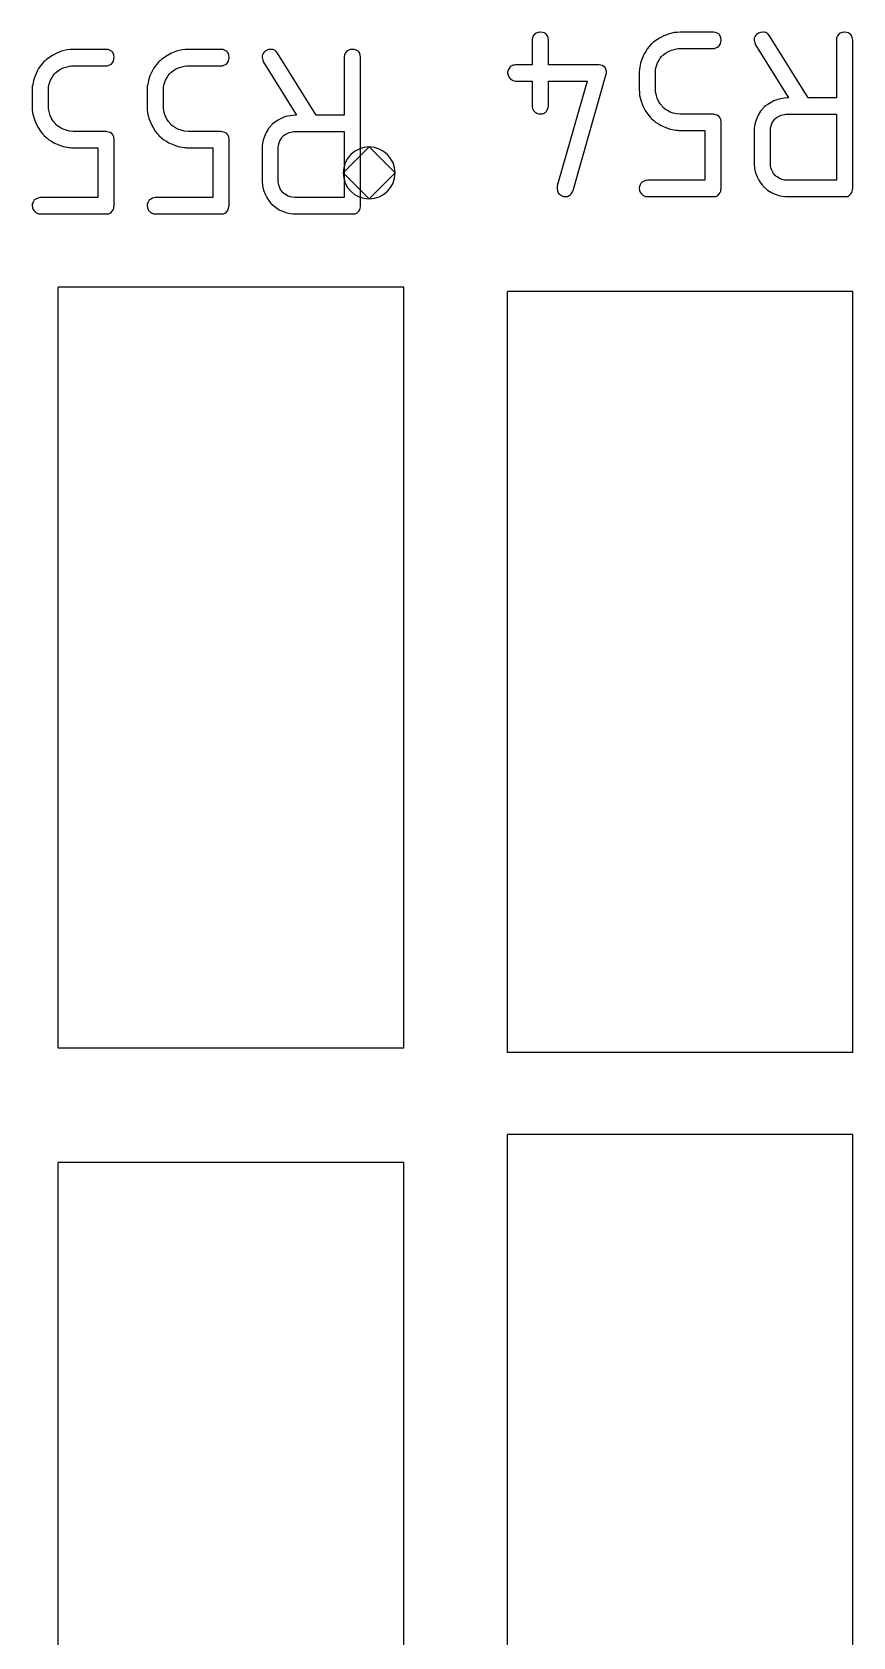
# Model space of a CAD drawing. Header units: inches. Extents: x 0 to 594, y -420 to 0.
# Drawn here: x 201.1 to 205.85, y -118.38 to -109.1 of the extents above; entities that cross this region are included whole.
import ezdxf

# ---------------------------------------------------------------- set-up
doc = ezdxf.new("R2010")
doc.units = ezdxf.units.IN
doc.header["$MEASUREMENT"] = 0

msp = doc.modelspace()

# ---------------------------------------------------------------- linework, layer by layer
at = {"color": 18, "true_color": 0x000000}
for p, q in [((203.9986, -109.1292), (203.9972, -109.1376)), ((203.9972, -109.1376), (203.9972, -109.1405)), ((203.9972, -109.1405), (203.9972, -109.1419)), ((203.9972, -109.1419), (203.9972, -109.2842)), ((204.0028, -109.1179), (203.9986, -109.1292)), ((204.0113, -109.1066), (204.0028, -109.1179)), ((204.0141, -109.1052), (204.0113, -109.1066)), ((204.0198, -109.101), (204.0141, -109.1052)), ((204.031, -109.0968), (204.0198, -109.101)), ((204.0451, -109.0953), (204.031, -109.0968)), ((204.048, -109.0953), (204.0451, -109.0953)), ((204.0564, -109.0968), (204.048, -109.0953)), ((204.0663, -109.0996), (204.0564, -109.0968)), ((204.0776, -109.1066), (204.0663, -109.0996)), ((204.0804, -109.1094), (204.0776, -109.1066)), ((204.0846, -109.1151), (204.0804, -109.1094)), ((204.0888, -109.1264), (204.0846, -109.1151)), ((204.0917, -109.1419), (204.0888, -109.1264)), ((204.0917, -109.2842), (204.0917, -109.1419)), ((204.7133, -109.1433), (204.6992, -109.1531)), ((204.7345, -109.1306), (204.7133, -109.1433)), ((204.7584, -109.1179), (204.7345, -109.1306)), ((204.7866, -109.1066), (204.7584, -109.1179)), ((204.8191, -109.0982), (204.7866, -109.1066)), ((204.836, -109.0968), (204.8191, -109.0982)), ((204.8543, -109.0953), (204.836, -109.0968)), ((205.0474, -109.0953), (204.8543, -109.0953)), ((205.0573, -109.0968), (205.0474, -109.0953)), ((205.0686, -109.101), (205.0573, -109.0968)), ((205.0799, -109.108), (205.0686, -109.101)), ((205.0813, -109.1109), (205.0799, -109.108)), ((205.0855, -109.1179), (205.0813, -109.1109)), ((205.0897, -109.1278), (205.0855, -109.1179)), ((205.0911, -109.1419), (205.0897, -109.1278)), ((205.0897, -109.1517), (205.0911, -109.1447)), ((205.0911, -109.1433), (205.0911, -109.1419)), ((205.0911, -109.1447), (205.0911, -109.1433)), ((205.2829, -109.1306), (205.2814, -109.139)), ((205.2814, -109.139), (205.2814, -109.1405)), ((205.2814, -109.1405), (205.2814, -109.1419)), ((205.2814, -109.1419), (205.2857, -109.1574)), ((205.2885, -109.1193), (205.2829, -109.1306)), ((205.2913, -109.1137), (205.2885, -109.1193)), ((205.2969, -109.108), (205.2913, -109.1137)), ((205.2998, -109.1066), (205.2969, -109.108)), ((205.3068, -109.1024), (205.2998, -109.1066)), ((205.3181, -109.0968), (205.3068, -109.1024)), ((205.3322, -109.0953), (205.3181, -109.0968)), ((205.3378, -109.0953), (205.3322, -109.0953)), ((205.3449, -109.0968), (205.3378, -109.0953)), ((205.3519, -109.0982), (205.3449, -109.0968)), ((205.3533, -109.0996), (205.3519, -109.0982)), ((205.3576, -109.1024), (205.3533, -109.0996)), ((205.3632, -109.108), (205.3576, -109.1024)), ((205.3703, -109.1165), (205.3632, -109.108)), ((205.5944, -109.476), (205.3703, -109.1165)), ((205.7593, -109.1292), (205.7579, -109.1376)), ((205.7579, -109.1376), (205.7579, -109.1405)), ((205.7579, -109.1405), (205.7579, -109.1419)), ((205.7579, -109.1419), (205.7579, -109.476)), ((205.7636, -109.1179), (205.7593, -109.1292)), ((205.772, -109.1066), (205.7636, -109.1179)), ((205.7748, -109.1052), (205.772, -109.1066)), ((205.7805, -109.101), (205.7748, -109.1052)), ((205.7918, -109.0968), (205.7805, -109.101)), ((205.8058, -109.0953), (205.7918, -109.0968)), ((205.8087, -109.0953), (205.8058, -109.0953)), ((205.8171, -109.0968), (205.8087, -109.0953)), ((205.827, -109.0996), (205.8171, -109.0968)), ((205.8383, -109.1066), (205.827, -109.0996)), ((205.8411, -109.1094), (205.8383, -109.1066)), ((205.8453, -109.1151), (205.8411, -109.1094)), ((205.8496, -109.1264), (205.8453, -109.1151)), ((205.8524, -109.1419), (205.8496, -109.1264)), ((205.8524, -109.999), (205.8524, -109.1419)), ((201.2, -109.2433), (201.1859, -109.2532)), ((201.2212, -109.2306), (201.2, -109.2433)), ((201.2451, -109.2179), (201.2212, -109.2306)), ((201.2733, -109.2066), (201.2451, -109.2179)), ((201.3057, -109.1982), (201.2733, -109.2066)), ((201.3227, -109.1968), (201.3057, -109.1982)), ((201.341, -109.1954), (201.3227, -109.1968)), ((201.5341, -109.1954), (201.341, -109.1954)), ((201.544, -109.1968), (201.5341, -109.1954)), ((201.5553, -109.201), (201.544, -109.1968)), ((201.5665, -109.208), (201.5553, -109.201)), ((201.5679, -109.2109), (201.5665, -109.208)), ((201.5722, -109.2179), (201.5679, -109.2109)), ((201.5764, -109.2278), (201.5722, -109.2179)), ((201.5778, -109.2419), (201.5764, -109.2278)), ((201.5778, -109.2433), (201.5778, -109.2419)), ((201.5778, -109.2447), (201.5778, -109.2433)), ((201.8654, -109.2433), (201.8513, -109.2532)), ((201.8865, -109.2306), (201.8654, -109.2433)), ((201.9105, -109.2179), (201.8865, -109.2306)), ((201.9387, -109.2066), (201.9105, -109.2179)), ((201.9711, -109.1982), (201.9387, -109.2066)), ((201.988, -109.1968), (201.9711, -109.1982)), ((202.0064, -109.1954), (201.988, -109.1968)), ((202.1995, -109.1954), (202.0064, -109.1954)), ((202.2094, -109.1968), (202.1995, -109.1954)), ((202.2206, -109.201), (202.2094, -109.1968)), ((202.2319, -109.208), (202.2206, -109.201)), ((202.2333, -109.2109), (202.2319, -109.208)), ((202.2376, -109.2179), (202.2333, -109.2109)), ((202.2418, -109.2278), (202.2376, -109.2179)), ((202.2432, -109.2419), (202.2418, -109.2278)), ((202.2432, -109.2433), (202.2432, -109.2419)), ((202.2432, -109.2447), (202.2432, -109.2433)), ((202.4349, -109.2306), (202.4335, -109.2391)), ((202.4335, -109.2391), (202.4335, -109.2405)), ((202.4335, -109.2405), (202.4335, -109.2419)), ((202.4335, -109.2419), (202.4377, -109.2574)), ((202.4406, -109.2193), (202.4349, -109.2306)), ((202.4434, -109.2137), (202.4406, -109.2193)), ((202.449, -109.208), (202.4434, -109.2137)), ((202.4518, -109.2066), (202.449, -109.208)), ((202.4589, -109.2024), (202.4518, -109.2066)), ((202.4702, -109.1968), (202.4589, -109.2024)), ((202.4843, -109.1954), (202.4702, -109.1968)), ((202.4899, -109.1954), (202.4843, -109.1954)), ((202.4969, -109.1968), (202.4899, -109.1954)), ((202.504, -109.1982), (202.4969, -109.1968)), ((202.5054, -109.1996), (202.504, -109.1982)), ((202.5096, -109.2024), (202.5054, -109.1996)), ((202.5153, -109.208), (202.5096, -109.2024)), ((202.5223, -109.2165), (202.5153, -109.208)), ((202.7465, -109.576), (202.5223, -109.2165)), ((202.9114, -109.2292), (202.91, -109.2376)), ((202.91, -109.2376), (202.91, -109.2405)), ((202.91, -109.2405), (202.91, -109.2419)), ((202.91, -109.2419), (202.91, -109.576)), ((202.9156, -109.2179), (202.9114, -109.2292)), ((202.9241, -109.2066), (202.9156, -109.2179)), ((202.9269, -109.2052), (202.9241, -109.2066)), ((202.9325, -109.201), (202.9269, -109.2052)), ((202.9438, -109.1968), (202.9325, -109.201)), ((202.9579, -109.1954), (202.9438, -109.1968)), ((202.9607, -109.1954), (202.9579, -109.1954)), ((202.9692, -109.1968), (202.9607, -109.1954)), ((202.9791, -109.1996), (202.9692, -109.1968)), ((202.9903, -109.2066), (202.9791, -109.1996)), ((202.9932, -109.2095), (202.9903, -109.2066)), ((202.9974, -109.2151), (202.9932, -109.2095)), ((203.0016, -109.2264), (202.9974, -109.2151)), ((203.0044, -109.2419), (203.0016, -109.2264)), ((203.0044, -110.099), (203.0044, -109.2419)), ((204.6457, -109.2208), (204.633, -109.249)), ((204.6541, -109.2067), (204.6457, -109.2208)), ((204.6626, -109.1926), (204.6541, -109.2067)), ((204.6739, -109.1785), (204.6626, -109.1926)), ((204.6865, -109.1644), (204.6739, -109.1785)), ((204.688, -109.163), (204.6865, -109.1644)), ((204.6894, -109.1616), (204.688, -109.163)), ((204.6936, -109.1588), (204.6894, -109.1616)), ((204.6992, -109.1531), (204.6936, -109.1588)), ((204.7387, -109.2462), (204.7458, -109.2363)), ((204.7458, -109.2363), (204.7514, -109.2307)), ((204.7514, -109.2307), (204.7528, -109.2293)), ((204.7528, -109.2293), (204.7697, -109.2166)), ((204.7697, -109.2166), (204.7866, -109.2067)), ((204.7866, -109.2067), (204.8036, -109.1997)), ((204.8036, -109.1997), (204.8191, -109.1954)), ((204.8191, -109.1954), (204.8332, -109.1926)), ((204.8332, -109.1926), (204.8444, -109.1898)), ((204.8444, -109.1898), (205.0531, -109.1898)), ((205.0531, -109.1898), (205.0601, -109.187)), ((205.0601, -109.187), (205.07, -109.1828)), ((205.07, -109.1828), (205.077, -109.1771)), ((205.077, -109.1771), (205.0799, -109.1757)), ((205.0799, -109.1743), (205.0869, -109.163)), ((205.0799, -109.1757), (205.0799, -109.1743)), ((205.0869, -109.163), (205.0897, -109.1517)), ((205.2857, -109.1574), (205.2899, -109.1687)), ((205.2899, -109.1687), (205.4816, -109.476)), ((201.1323, -109.3208), (201.1197, -109.349)), ((201.1408, -109.3067), (201.1323, -109.3208)), ((201.1493, -109.2926), (201.1408, -109.3067)), ((201.1605, -109.2785), (201.1493, -109.2926)), ((201.1732, -109.2644), (201.1605, -109.2785)), ((201.1746, -109.263), (201.1732, -109.2644)), ((201.176, -109.2616), (201.1746, -109.263)), ((201.1803, -109.2588), (201.176, -109.2616)), ((201.1859, -109.2532), (201.1803, -109.2588)), ((201.2254, -109.3462), (201.2324, -109.3363)), ((201.2324, -109.3363), (201.2381, -109.3307)), ((201.2381, -109.3307), (201.2395, -109.3293)), ((201.2395, -109.3293), (201.2564, -109.3166)), ((201.2564, -109.3166), (201.2733, -109.3067)), ((201.2733, -109.3067), (201.2902, -109.2997)), ((201.2902, -109.2997), (201.3057, -109.2954)), ((201.3057, -109.2954), (201.3198, -109.2926)), ((201.3198, -109.2926), (201.3311, -109.2898)), ((201.3311, -109.2898), (201.5398, -109.2898)), ((201.5398, -109.2898), (201.5468, -109.287)), ((201.5468, -109.287), (201.5567, -109.2828)), ((201.5567, -109.2828), (201.5637, -109.2771)), ((201.5637, -109.2771), (201.5665, -109.2757)), ((201.5665, -109.2743), (201.5736, -109.263)), ((201.5665, -109.2757), (201.5665, -109.2743)), ((201.5736, -109.263), (201.5764, -109.2517)), ((201.5764, -109.2517), (201.5778, -109.2447)), ((201.7977, -109.3208), (201.785, -109.349)), ((201.8062, -109.3067), (201.7977, -109.3208)), ((201.8146, -109.2926), (201.8062, -109.3067)), ((201.8259, -109.2785), (201.8146, -109.2926)), ((201.8386, -109.2644), (201.8259, -109.2785)), ((201.84, -109.263), (201.8386, -109.2644)), ((201.8414, -109.2616), (201.84, -109.263)), ((201.8457, -109.2588), (201.8414, -109.2616)), ((201.8513, -109.2532), (201.8457, -109.2588)), ((201.8908, -109.3462), (201.8978, -109.3363)), ((201.8978, -109.3363), (201.9035, -109.3307)), ((201.9035, -109.3307), (201.9049, -109.3293)), ((201.9049, -109.3293), (201.9218, -109.3166)), ((201.9218, -109.3166), (201.9387, -109.3067)), ((201.9387, -109.3067), (201.9556, -109.2997)), ((201.9556, -109.2997), (201.9711, -109.2954)), ((201.9711, -109.2954), (201.9852, -109.2926)), ((201.9852, -109.2926), (201.9965, -109.2898)), ((201.9965, -109.2898), (202.2051, -109.2898)), ((202.2051, -109.2898), (202.2122, -109.287)), ((202.2122, -109.287), (202.222, -109.2828)), ((202.222, -109.2828), (202.2291, -109.2771)), ((202.2291, -109.2771), (202.2319, -109.2757)), ((202.2319, -109.2743), (202.239, -109.263)), ((202.2319, -109.2757), (202.2319, -109.2743)), ((202.239, -109.263), (202.2418, -109.2517)), ((202.2418, -109.2517), (202.2432, -109.2447)), ((202.4377, -109.2574), (202.442, -109.2687)), ((202.442, -109.2687), (202.6337, -109.576)), ((203.8562, -109.3209), (203.8548, -109.3279)), ((203.8548, -109.3279), (203.8548, -109.3308)), ((203.8548, -109.3308), (203.8576, -109.3435)), ((203.8605, -109.311), (203.8562, -109.3209)), ((203.8675, -109.2998), (203.8605, -109.311)), ((203.8689, -109.2969), (203.8675, -109.2998)), ((203.876, -109.2927), (203.8689, -109.2969)), ((203.8872, -109.2871), (203.876, -109.2927)), ((203.8943, -109.2857), (203.8872, -109.2871)), ((203.9028, -109.2842), (203.8943, -109.2857)), ((203.9972, -109.2842), (203.9028, -109.2842)), ((204.3849, -109.2842), (204.0917, -109.2842)), ((204.3933, -109.2857), (204.3849, -109.2842)), ((204.4018, -109.2885), (204.3933, -109.2857)), ((204.4117, -109.2941), (204.4018, -109.2885)), ((204.4187, -109.2998), (204.4117, -109.2941)), ((204.4243, -109.3096), (204.4187, -109.2998)), ((204.4272, -109.3223), (204.4243, -109.3096)), ((204.4243, -109.3449), (204.4272, -109.3336)), ((204.4272, -109.3336), (204.4272, -109.3223)), ((204.6175, -109.3153), (204.6161, -109.3223)), ((204.6161, -109.3223), (204.6161, -109.3279)), ((204.6161, -109.3279), (204.6161, -109.3308)), ((204.6161, -109.3308), (204.6161, -109.3322)), ((204.6161, -109.3322), (204.6161, -109.4266)), ((204.6203, -109.2983), (204.6175, -109.3082)), ((204.6175, -109.3082), (204.6175, -109.3153)), ((204.6245, -109.2744), (204.6203, -109.2983)), ((204.633, -109.249), (204.6245, -109.2744)), ((204.7105, -109.3322), (204.7119, -109.3096)), ((204.7105, -109.4266), (204.7105, -109.3322)), ((204.7119, -109.3096), (204.7176, -109.2899)), ((204.7176, -109.2899), (204.7232, -109.273)), ((204.7232, -109.273), (204.7317, -109.2575)), ((204.7317, -109.2575), (204.7387, -109.2462)), ((201.1042, -109.4153), (201.1027, -109.4223)), ((201.1027, -109.4223), (201.1027, -109.428)), ((201.1027, -109.428), (201.1027, -109.4308)), ((201.107, -109.3984), (201.1042, -109.4082)), ((201.1042, -109.4082), (201.1042, -109.4153)), ((201.1112, -109.3744), (201.107, -109.3984)), ((201.1197, -109.349), (201.1112, -109.3744)), ((201.1972, -109.4322), (201.1986, -109.4096)), ((201.1986, -109.4096), (201.2042, -109.3899)), ((201.2042, -109.3899), (201.2099, -109.373)), ((201.2099, -109.373), (201.2183, -109.3575)), ((201.2183, -109.3575), (201.2254, -109.3462)), ((201.7695, -109.4153), (201.7681, -109.4223)), ((201.7681, -109.4223), (201.7681, -109.428)), ((201.7681, -109.428), (201.7681, -109.4308)), ((201.7724, -109.3984), (201.7695, -109.4082)), ((201.7695, -109.4082), (201.7695, -109.4153)), ((201.7766, -109.3744), (201.7724, -109.3984)), ((201.785, -109.349), (201.7766, -109.3744)), ((201.8626, -109.4322), (201.864, -109.4096)), ((201.864, -109.4096), (201.8696, -109.3899)), ((201.8696, -109.3899), (201.8753, -109.373)), ((201.8753, -109.373), (201.8837, -109.3575)), ((201.8837, -109.3575), (201.8908, -109.3462)), ((203.8576, -109.3435), (203.8619, -109.3533)), ((203.8619, -109.3533), (203.8661, -109.3604)), ((203.8661, -109.3604), (203.8689, -109.3632)), ((203.8689, -109.3632), (203.8746, -109.3688)), ((203.8746, -109.3688), (203.8802, -109.3716)), ((203.8802, -109.3716), (203.8915, -109.3773)), ((203.8915, -109.3773), (203.8999, -109.3787)), ((203.8999, -109.3787), (203.9972, -109.3787)), ((203.9972, -109.3787), (203.9972, -109.5211)), ((204.0917, -109.5211), (204.0917, -109.3787)), ((204.0917, -109.3787), (204.3158, -109.3787)), ((204.3158, -109.3787), (204.1424, -109.9849)), ((204.234, -110.0117), (204.4243, -109.3449)), ((204.6161, -109.4266), (204.6175, -109.445)), ((204.7105, -109.4294), (204.7105, -109.4266)), ((204.7105, -109.4365), (204.7105, -109.4294)), ((201.1027, -109.4308), (201.1027, -109.4322)), ((201.1027, -109.4322), (201.1027, -109.5266)), ((201.1972, -109.5266), (201.1972, -109.4322)), ((201.7681, -109.4308), (201.7681, -109.4322)), ((201.7681, -109.4322), (201.7681, -109.5266)), ((201.8626, -109.5266), (201.8626, -109.4322)), ((203.9972, -109.5211), (203.9972, -109.5295)), ((204.0917, -109.5225), (204.0917, -109.5211)), ((204.0917, -109.5239), (204.0917, -109.5225)), ((204.6175, -109.445), (204.6189, -109.4619)), ((204.6189, -109.4619), (204.6273, -109.4943)), ((204.6273, -109.4943), (204.6386, -109.5225)), ((204.6386, -109.5225), (204.6513, -109.5479)), ((204.7133, -109.4478), (204.7105, -109.4365)), ((204.7162, -109.4619), (204.7133, -109.4478)), ((204.7204, -109.4774), (204.7162, -109.4619)), ((204.7288, -109.4943), (204.7204, -109.4774)), ((204.7387, -109.5112), (204.7288, -109.4943)), ((204.7528, -109.5281), (204.7387, -109.5112)), ((205.3477, -109.5225), (205.3406, -109.5281)), ((205.3604, -109.514), (205.3477, -109.5225)), ((205.3759, -109.5042), (205.3604, -109.514)), ((205.3956, -109.4929), (205.3759, -109.5042)), ((205.4182, -109.4844), (205.3956, -109.4929)), ((205.445, -109.4788), (205.4182, -109.4844)), ((205.4732, -109.476), (205.445, -109.4788)), ((205.4816, -109.476), (205.4732, -109.476)), ((205.7579, -109.476), (205.5944, -109.476)), ((201.1027, -109.5266), (201.1042, -109.545)), ((201.1042, -109.545), (201.1056, -109.5619)), ((201.1056, -109.5619), (201.114, -109.5943)), ((201.114, -109.5943), (201.1253, -109.6225)), ((201.1972, -109.5295), (201.1972, -109.5266)), ((201.1972, -109.5365), (201.1972, -109.5295)), ((201.2, -109.5478), (201.1972, -109.5365)), ((201.2028, -109.5619), (201.2, -109.5478)), ((201.2071, -109.5774), (201.2028, -109.5619)), ((201.2155, -109.5943), (201.2071, -109.5774)), ((201.2254, -109.6112), (201.2155, -109.5943)), ((201.2395, -109.6281), (201.2254, -109.6112)), ((201.7681, -109.5266), (201.7695, -109.545)), ((201.7695, -109.545), (201.7709, -109.5619)), ((201.7709, -109.5619), (201.7794, -109.5943)), ((201.7794, -109.5943), (201.7907, -109.6225)), ((201.8626, -109.5295), (201.8626, -109.5266)), ((201.8626, -109.5365), (201.8626, -109.5295)), ((201.8654, -109.5478), (201.8626, -109.5365)), ((201.8682, -109.5619), (201.8654, -109.5478)), ((201.8724, -109.5774), (201.8682, -109.5619)), ((201.8809, -109.5943), (201.8724, -109.5774)), ((201.8908, -109.6112), (201.8809, -109.5943)), ((201.9049, -109.6281), (201.8908, -109.6112)), ((202.5124, -109.614), (202.4998, -109.6225)), ((202.528, -109.6042), (202.5124, -109.614)), ((202.5477, -109.5929), (202.528, -109.6042)), ((202.5702, -109.5844), (202.5477, -109.5929)), ((202.597, -109.5788), (202.5702, -109.5844)), ((202.6252, -109.576), (202.597, -109.5788)), ((202.6337, -109.576), (202.6252, -109.576)), ((202.91, -109.576), (202.7465, -109.576)), ((203.9972, -109.5295), (204, -109.5366)), ((204, -109.5366), (204.0043, -109.5479)), ((204.0043, -109.5479), (204.0099, -109.5549)), ((204.0099, -109.5549), (204.0113, -109.5563)), ((204.0113, -109.5563), (204.0127, -109.5563)), ((204.0127, -109.5563), (204.024, -109.5634)), ((204.024, -109.5634), (204.0339, -109.5676)), ((204.0339, -109.5676), (204.0423, -109.569)), ((204.0423, -109.569), (204.0451, -109.569)), ((204.0451, -109.569), (204.0578, -109.5676)), ((204.0578, -109.5676), (204.0677, -109.5634)), ((204.0677, -109.5634), (204.0747, -109.5577)), ((204.0747, -109.5577), (204.0776, -109.5563)), ((204.0776, -109.5563), (204.086, -109.5436)), ((204.086, -109.5436), (204.0902, -109.5324)), ((204.0902, -109.5324), (204.0917, -109.5239)), ((204.6513, -109.5479), (204.664, -109.5676)), ((204.664, -109.5676), (204.6753, -109.5817)), ((204.6753, -109.5817), (204.6795, -109.5873)), ((204.6795, -109.5873), (204.6837, -109.5916)), ((204.6837, -109.5916), (204.6851, -109.593)), ((204.6851, -109.593), (204.6865, -109.5944)), ((204.6865, -109.5944), (204.7006, -109.6071)), ((204.7006, -109.6071), (204.7133, -109.6183)), ((204.7542, -109.5295), (204.7528, -109.5281)), ((204.7599, -109.5352), (204.7542, -109.5295)), ((204.7683, -109.5422), (204.7599, -109.5352)), ((204.781, -109.5493), (204.7683, -109.5422)), ((204.7951, -109.5577), (204.781, -109.5493)), ((204.8134, -109.5634), (204.7951, -109.5577)), ((204.8332, -109.569), (204.8134, -109.5634)), ((204.8543, -109.5704), (204.8332, -109.569)), ((205.046, -109.5704), (204.8543, -109.5704)), ((205.0517, -109.5718), (205.046, -109.5704)), ((205.0587, -109.5732), (205.0517, -109.5718)), ((205.0672, -109.5761), (205.0587, -109.5732)), ((205.077, -109.5817), (205.0672, -109.5761)), ((205.0841, -109.5902), (205.077, -109.5817)), ((205.0897, -109.6014), (205.0841, -109.5902)), ((205.0911, -109.6169), (205.0897, -109.6014)), ((205.2955, -109.5986), (205.2885, -109.6198)), ((205.3054, -109.5761), (205.2955, -109.5986)), ((205.3195, -109.5535), (205.3054, -109.5761)), ((205.3378, -109.5309), (205.3195, -109.5535)), ((205.3406, -109.5281), (205.3378, -109.5309)), ((205.3843, -109.624), (205.39, -109.6141)), ((205.39, -109.6141), (205.3956, -109.6071)), ((205.3956, -109.6071), (205.3999, -109.6)), ((205.3999, -109.6), (205.4027, -109.5972)), ((205.4027, -109.5972), (205.4041, -109.5958)), ((205.4041, -109.5958), (205.4154, -109.5873)), ((205.4154, -109.5873), (205.4266, -109.5817)), ((205.4266, -109.5817), (205.4379, -109.5761)), ((205.4379, -109.5761), (205.4478, -109.5732)), ((205.4478, -109.5732), (205.4577, -109.5718)), ((205.4577, -109.5718), (205.4647, -109.5704)), ((205.4647, -109.5704), (205.7579, -109.5704)), ((205.7579, -109.5704), (205.7579, -109.9524)), ((201.1253, -109.6225), (201.138, -109.6479)), ((201.138, -109.6479), (201.1507, -109.6676)), ((201.1507, -109.6676), (201.162, -109.6817)), ((201.162, -109.6817), (201.1662, -109.6873)), ((201.1662, -109.6873), (201.1704, -109.6916)), ((201.1704, -109.6916), (201.1718, -109.693)), ((201.1718, -109.693), (201.1732, -109.6944)), ((201.1732, -109.6944), (201.1873, -109.7071)), ((201.1873, -109.7071), (201.2, -109.7184)), ((201.2409, -109.6295), (201.2395, -109.6281)), ((201.2465, -109.6352), (201.2409, -109.6295)), ((201.255, -109.6422), (201.2465, -109.6352)), ((201.2677, -109.6493), (201.255, -109.6422)), ((201.2818, -109.6577), (201.2677, -109.6493)), ((201.3001, -109.6634), (201.2818, -109.6577)), ((201.3198, -109.669), (201.3001, -109.6634)), ((201.341, -109.6704), (201.3198, -109.669)), ((201.5327, -109.6704), (201.341, -109.6704)), ((201.5383, -109.6718), (201.5327, -109.6704)), ((201.5454, -109.6732), (201.5383, -109.6718)), ((201.5538, -109.6761), (201.5454, -109.6732)), ((201.5637, -109.6817), (201.5538, -109.6761)), ((201.5708, -109.6902), (201.5637, -109.6817)), ((201.5764, -109.7014), (201.5708, -109.6902)), ((201.5778, -109.7169), (201.5764, -109.7014)), ((201.7907, -109.6225), (201.8034, -109.6479)), ((201.8034, -109.6479), (201.8161, -109.6676)), ((201.8161, -109.6676), (201.8273, -109.6817)), ((201.8273, -109.6817), (201.8316, -109.6873)), ((201.8316, -109.6873), (201.8358, -109.6916)), ((201.8358, -109.6916), (201.8372, -109.693)), ((201.8372, -109.693), (201.8386, -109.6944)), ((201.8386, -109.6944), (201.8527, -109.7071)), ((201.8527, -109.7071), (201.8654, -109.7184)), ((201.9063, -109.6295), (201.9049, -109.6281)), ((201.9119, -109.6352), (201.9063, -109.6295)), ((201.9204, -109.6422), (201.9119, -109.6352)), ((201.9331, -109.6493), (201.9204, -109.6422)), ((201.9472, -109.6577), (201.9331, -109.6493)), ((201.9655, -109.6634), (201.9472, -109.6577)), ((201.9852, -109.669), (201.9655, -109.6634)), ((202.0064, -109.6704), (201.9852, -109.669)), ((202.1981, -109.6704), (202.0064, -109.6704)), ((202.2037, -109.6718), (202.1981, -109.6704)), ((202.2108, -109.6732), (202.2037, -109.6718)), ((202.2192, -109.6761), (202.2108, -109.6732)), ((202.2291, -109.6817), (202.2192, -109.6761)), ((202.2361, -109.6902), (202.2291, -109.6817)), ((202.2418, -109.7014), (202.2361, -109.6902)), ((202.2432, -109.7169), (202.2418, -109.7014)), ((202.4476, -109.6986), (202.4406, -109.7198)), ((202.4575, -109.6761), (202.4476, -109.6986)), ((202.4716, -109.6535), (202.4575, -109.6761)), ((202.4899, -109.631), (202.4716, -109.6535)), ((202.4927, -109.6281), (202.4899, -109.631)), ((202.4998, -109.6225), (202.4927, -109.6281)), ((202.542, -109.7141), (202.5477, -109.7071)), ((202.5477, -109.7071), (202.5519, -109.7)), ((202.5519, -109.7), (202.5547, -109.6972)), ((202.5547, -109.6972), (202.5561, -109.6958)), ((202.5561, -109.6958), (202.5674, -109.6873)), ((202.5674, -109.6873), (202.5787, -109.6817)), ((202.5787, -109.6817), (202.59, -109.6761)), ((202.59, -109.6761), (202.5998, -109.6732)), ((202.5998, -109.6732), (202.6097, -109.6718)), ((202.6097, -109.6718), (202.6168, -109.6704)), ((202.6168, -109.6704), (202.91, -109.6704)), ((202.91, -109.6704), (202.91, -110.0525)), ((204.7133, -109.6183), (204.7288, -109.6268)), ((204.7288, -109.6268), (204.7429, -109.6353)), ((204.7429, -109.6353), (204.7711, -109.648)), ((204.7711, -109.648), (204.7965, -109.6564)), ((204.7965, -109.6564), (204.8191, -109.6606)), ((204.8191, -109.6606), (204.8289, -109.6635)), ((204.8289, -109.6635), (204.8374, -109.6635)), ((204.8374, -109.6635), (204.8444, -109.6649)), ((204.8444, -109.6649), (204.9967, -109.6649)), ((204.9967, -109.6649), (204.9967, -109.9524)), ((205.0911, -109.999), (205.0911, -109.6169)), ((205.2829, -109.6536), (205.2814, -109.6592)), ((205.2814, -109.6592), (205.2814, -109.6635)), ((205.2814, -109.6635), (205.2814, -109.6649)), ((205.2814, -109.6649), (205.2814, -109.6663)), ((205.2814, -109.6663), (205.2814, -109.8566)), ((205.2843, -109.6381), (205.2829, -109.6536)), ((205.2885, -109.6198), (205.2843, -109.6381)), ((205.3759, -109.6649), (205.3773, -109.6494)), ((205.3759, -109.8566), (205.3759, -109.6649)), ((205.3773, -109.6494), (205.3801, -109.6367)), ((205.3801, -109.6367), (205.3843, -109.624)), ((201.2, -109.7184), (201.2155, -109.7268)), ((201.2155, -109.7268), (201.2296, -109.7353)), ((201.2296, -109.7353), (201.2578, -109.748)), ((201.2578, -109.748), (201.2832, -109.7564)), ((201.2832, -109.7564), (201.3057, -109.7606)), ((201.3057, -109.7606), (201.3156, -109.7635)), ((201.3156, -109.7635), (201.3241, -109.7635)), ((201.3241, -109.7635), (201.3311, -109.7649)), ((201.3311, -109.7649), (201.4834, -109.7649)), ((201.4834, -109.7649), (201.4834, -110.0525)), ((201.5778, -110.099), (201.5778, -109.7169)), ((201.8654, -109.7184), (201.8809, -109.7268)), ((201.8809, -109.7268), (201.895, -109.7353)), ((201.895, -109.7353), (201.9232, -109.748)), ((201.9232, -109.748), (201.9486, -109.7564)), ((201.9486, -109.7564), (201.9711, -109.7606)), ((201.9711, -109.7606), (201.981, -109.7635)), ((201.981, -109.7635), (201.9894, -109.7635)), ((201.9894, -109.7635), (201.9965, -109.7649)), ((201.9965, -109.7649), (202.1487, -109.7649)), ((202.1487, -109.7649), (202.1487, -110.0525)), ((202.2432, -110.099), (202.2432, -109.7169)), ((202.4349, -109.7536), (202.4335, -109.7592)), ((202.4335, -109.7592), (202.4335, -109.7635)), ((202.4335, -109.7635), (202.4335, -109.7649)), ((202.4335, -109.7649), (202.4335, -109.7663)), ((202.4335, -109.7663), (202.4335, -109.9566)), ((202.4363, -109.7381), (202.4349, -109.7536)), ((202.4406, -109.7198), (202.4363, -109.7381)), ((202.528, -109.7649), (202.5294, -109.7494)), ((202.528, -109.9566), (202.528, -109.7649)), ((202.5294, -109.7494), (202.5322, -109.7367)), ((202.5322, -109.7367), (202.5364, -109.724)), ((202.5364, -109.724), (202.542, -109.7141)), ((203.0536, -109.7598), (202.9036, -109.9098)), ((203.2036, -109.9098), (203.0536, -109.7598)), ((205.2814, -109.8566), (205.2843, -109.8848)), ((205.2843, -109.8848), (205.2899, -109.9102)), ((205.3759, -109.858), (205.3759, -109.8566)), ((205.3759, -109.8636), (205.3759, -109.858)), ((205.3773, -109.8707), (205.3759, -109.8636)), ((205.3787, -109.8806), (205.3773, -109.8707)), ((205.3829, -109.8904), (205.3787, -109.8806)), ((205.3872, -109.9017), (205.3829, -109.8904)), ((202.4335, -109.9566), (202.4363, -109.9848)), ((202.4363, -109.9848), (202.442, -110.0102)), ((202.528, -109.958), (202.528, -109.9566)), ((202.528, -109.9636), (202.528, -109.958)), ((202.5294, -109.9707), (202.528, -109.9636)), ((202.5308, -109.9806), (202.5294, -109.9707)), ((202.535, -109.9904), (202.5308, -109.9806)), ((202.9036, -109.9098), (203.0536, -110.0598)), ((203.0536, -110.0598), (203.2036, -109.9098)), ((204.1424, -109.9849), (204.141, -109.999)), ((204.6217, -109.9792), (204.6175, -109.9891)), ((204.6288, -109.968), (204.6217, -109.9792)), ((204.6302, -109.9651), (204.6288, -109.968)), ((204.6372, -109.9609), (204.6302, -109.9651)), ((204.6485, -109.9553), (204.6372, -109.9609)), ((204.6555, -109.9539), (204.6485, -109.9553)), ((204.664, -109.9524), (204.6555, -109.9539)), ((204.9967, -109.9524), (204.664, -109.9524)), ((205.2899, -109.9102), (205.2998, -109.9327)), ((205.2998, -109.9327), (205.3096, -109.9524)), ((205.3096, -109.9524), (205.3195, -109.968)), ((205.3195, -109.968), (205.3294, -109.9806)), ((205.3294, -109.9806), (205.335, -109.9877)), ((205.3942, -109.913), (205.3872, -109.9017)), ((205.4041, -109.9243), (205.3942, -109.913)), ((205.4055, -109.9257), (205.4041, -109.9243)), ((205.4083, -109.9285), (205.4055, -109.9257)), ((205.4154, -109.9327), (205.4083, -109.9285)), ((205.4224, -109.9383), (205.4154, -109.9327)), ((205.4323, -109.944), (205.4224, -109.9383)), ((205.4436, -109.9482), (205.4323, -109.944)), ((205.4577, -109.951), (205.4436, -109.9482)), ((205.4718, -109.9524), (205.4577, -109.951)), ((205.4577, -109.951), (205.4577, -109.951)), ((205.7579, -109.9524), (205.4718, -109.9524)), ((201.1084, -110.0792), (201.1042, -110.0891)), ((201.1154, -110.068), (201.1084, -110.0792)), ((201.1168, -110.0651), (201.1154, -110.068)), ((201.1239, -110.0609), (201.1168, -110.0651)), ((201.1352, -110.0553), (201.1239, -110.0609)), ((201.1422, -110.0539), (201.1352, -110.0553)), ((201.1507, -110.0525), (201.1422, -110.0539)), ((201.4834, -110.0525), (201.1507, -110.0525)), ((201.7738, -110.0792), (201.7695, -110.0891)), ((201.7808, -110.068), (201.7738, -110.0792)), ((201.7822, -110.0651), (201.7808, -110.068)), ((201.7893, -110.0609), (201.7822, -110.0651)), ((201.8005, -110.0553), (201.7893, -110.0609)), ((201.8076, -110.0539), (201.8005, -110.0553)), ((201.8161, -110.0525), (201.8076, -110.0539)), ((202.1487, -110.0525), (201.8161, -110.0525)), ((202.442, -110.0102), (202.4518, -110.0327)), ((202.4518, -110.0327), (202.4617, -110.0525)), ((202.4617, -110.0525), (202.4716, -110.068)), ((202.4716, -110.068), (202.4814, -110.0806)), ((202.5392, -110.0017), (202.535, -109.9904)), ((202.5463, -110.013), (202.5392, -110.0017)), ((202.5561, -110.0243), (202.5463, -110.013)), ((202.5576, -110.0257), (202.5561, -110.0243)), ((202.5604, -110.0285), (202.5576, -110.0257)), ((202.5674, -110.0327), (202.5604, -110.0285)), ((202.5745, -110.0384), (202.5674, -110.0327)), ((202.5843, -110.044), (202.5745, -110.0384)), ((202.5956, -110.0482), (202.5843, -110.044)), ((202.6097, -110.051), (202.5956, -110.0482)), ((202.6238, -110.0525), (202.6097, -110.051)), ((202.6097, -110.051), (202.6097, -110.051)), ((202.91, -110.0525), (202.6238, -110.0525)), ((204.141, -109.999), (204.1438, -110.0131)), ((204.1438, -110.0131), (204.148, -110.0243)), ((204.148, -110.0243), (204.1523, -110.03)), ((204.1523, -110.03), (204.1551, -110.0328)), ((204.1551, -110.0328), (204.1664, -110.0413)), ((204.1664, -110.0413), (204.1776, -110.0455)), ((204.1776, -110.0455), (204.1861, -110.0469)), ((204.1861, -110.0469), (204.1974, -110.0469)), ((204.1861, -110.0469), (204.1861, -110.0469)), ((204.1974, -110.0469), (204.203, -110.0455)), ((204.203, -110.0455), (204.2073, -110.0441)), ((204.2073, -110.0441), (204.2087, -110.0427)), ((204.2087, -110.0427), (204.2171, -110.037)), ((204.2171, -110.037), (204.2256, -110.0286)), ((204.2256, -110.0286), (204.2298, -110.0201)), ((204.2298, -110.0201), (204.2326, -110.0145)), ((204.2326, -110.0145), (204.234, -110.0117)), ((204.6175, -109.9891), (204.6161, -109.9961)), ((204.6161, -109.9961), (204.6161, -109.999)), ((204.6161, -109.999), (204.6189, -110.0117)), ((204.6189, -110.0117), (204.6231, -110.0215)), ((204.6231, -110.0215), (204.6273, -110.0286)), ((204.6273, -110.0286), (204.6302, -110.0314)), ((204.6302, -110.0314), (204.6358, -110.037)), ((204.6358, -110.037), (204.6414, -110.0398)), ((204.6414, -110.0398), (204.6527, -110.0455)), ((204.6527, -110.0455), (204.6612, -110.0469)), ((204.6612, -110.0469), (205.0446, -110.0469)), ((204.6612, -110.0469), (204.6612, -110.0469)), ((205.0446, -110.0469), (205.0601, -110.0455)), ((205.0601, -110.0455), (205.0714, -110.0398)), ((205.0714, -110.0398), (205.0799, -110.0314)), ((205.0799, -110.0314), (205.0855, -110.0229)), ((205.0855, -110.0229), (205.0883, -110.0145)), ((205.0883, -110.0145), (205.0897, -110.006)), ((205.0897, -110.006), (205.0911, -110.0004)), ((205.0911, -110.0004), (205.0911, -109.999)), ((205.335, -109.9877), (205.3378, -109.9905)), ((205.3378, -109.9905), (205.359, -110.0088)), ((205.359, -110.0088), (205.3815, -110.0229)), ((205.3815, -110.0229), (205.4041, -110.0328)), ((205.4041, -110.0328), (205.4252, -110.0398)), ((205.4252, -110.0398), (205.4436, -110.0441)), ((205.4436, -110.0441), (205.4591, -110.0455)), ((205.4591, -110.0455), (205.4647, -110.0469)), ((205.4647, -110.0469), (205.8058, -110.0469)), ((205.4647, -110.0469), (205.4647, -110.0469)), ((205.8058, -110.0469), (205.8214, -110.0455)), ((205.8214, -110.0455), (205.8326, -110.0398)), ((205.8326, -110.0398), (205.8411, -110.0314)), ((205.8411, -110.0314), (205.8467, -110.0229)), ((205.8467, -110.0229), (205.8496, -110.0145)), ((205.8496, -110.0145), (205.851, -110.006)), ((205.851, -110.006), (205.8524, -110.0004)), ((205.8524, -110.0004), (205.8524, -109.999)), ((201.1042, -110.0891), (201.1027, -110.0962)), ((201.1027, -110.0962), (201.1027, -110.099)), ((201.1027, -110.099), (201.1056, -110.1117)), ((201.1056, -110.1117), (201.1098, -110.1215)), ((201.1098, -110.1215), (201.114, -110.1286)), ((201.114, -110.1286), (201.1168, -110.1314)), ((201.1168, -110.1314), (201.1225, -110.137)), ((201.1225, -110.137), (201.1281, -110.1399)), ((201.1281, -110.1399), (201.1394, -110.1455)), ((201.1394, -110.1455), (201.1479, -110.1469)), ((201.1479, -110.1469), (201.5313, -110.1469)), ((201.1479, -110.1469), (201.1479, -110.1469)), ((201.5313, -110.1469), (201.5468, -110.1455)), ((201.5468, -110.1455), (201.5581, -110.1399)), ((201.5581, -110.1399), (201.5665, -110.1314)), ((201.5665, -110.1314), (201.5722, -110.1229)), ((201.5722, -110.1229), (201.575, -110.1145)), ((201.575, -110.1145), (201.5764, -110.106)), ((201.5764, -110.106), (201.5778, -110.1004)), ((201.5778, -110.1004), (201.5778, -110.099)), ((201.7695, -110.0891), (201.7681, -110.0962)), ((201.7681, -110.0962), (201.7681, -110.099)), ((201.7681, -110.099), (201.7709, -110.1117)), ((201.7709, -110.1117), (201.7752, -110.1215)), ((201.7752, -110.1215), (201.7794, -110.1286)), ((201.7794, -110.1286), (201.7822, -110.1314)), ((201.7822, -110.1314), (201.7879, -110.137)), ((201.7879, -110.137), (201.7935, -110.1399)), ((201.7935, -110.1399), (201.8048, -110.1455)), ((201.8048, -110.1455), (201.8132, -110.1469)), ((201.8132, -110.1469), (202.1967, -110.1469)), ((201.8132, -110.1469), (201.8132, -110.1469)), ((202.1967, -110.1469), (202.2122, -110.1455)), ((202.2122, -110.1455), (202.2235, -110.1399)), ((202.2235, -110.1399), (202.2319, -110.1314)), ((202.2319, -110.1314), (202.2376, -110.1229)), ((202.2376, -110.1229), (202.2404, -110.1145)), ((202.2404, -110.1145), (202.2418, -110.106)), ((202.2418, -110.106), (202.2432, -110.1004)), ((202.2432, -110.1004), (202.2432, -110.099)), ((202.4814, -110.0806), (202.4871, -110.0877)), ((202.4871, -110.0877), (202.4899, -110.0905)), ((202.4899, -110.0905), (202.511, -110.1088)), ((202.511, -110.1088), (202.5336, -110.1229)), ((202.5336, -110.1229), (202.5561, -110.1328)), ((202.5561, -110.1328), (202.5773, -110.1399)), ((202.5773, -110.1399), (202.5956, -110.1441)), ((202.5956, -110.1441), (202.6111, -110.1455)), ((202.6111, -110.1455), (202.6168, -110.1469)), ((202.6168, -110.1469), (202.9579, -110.1469)), ((202.6168, -110.1469), (202.6168, -110.1469)), ((202.9579, -110.1469), (202.9734, -110.1455)), ((202.9734, -110.1455), (202.9847, -110.1399)), ((202.9847, -110.1399), (202.9932, -110.1314)), ((202.9932, -110.1314), (202.9988, -110.1229)), ((202.9988, -110.1229), (203.0016, -110.1145)), ((203.0016, -110.1145), (203.003, -110.106)), ((203.003, -110.106), (203.0044, -110.1004)), ((203.0044, -110.1004), (203.0044, -110.099)), ((203.2536, -110.5711), (201.2536, -110.5711)), ((201.2536, -114.9711), (201.2536, -110.5711)), ((203.2536, -114.9711), (203.2536, -110.5711)), ((205.8536, -110.5961), (203.8536, -110.5961)), ((203.8536, -114.9961), (203.8536, -110.5961)), ((205.8536, -114.9961), (205.8536, -110.5961)), ((203.2536, -114.9711), (201.2536, -114.9711)), ((205.8536, -114.9961), (203.8536, -114.9961)), ((205.8536, -115.4711), (203.8536, -115.4711)), ((203.8536, -119.8711), (203.8536, -115.4711)), ((205.8536, -119.8711), (205.8536, -115.4711)), ((201.2536, -120.0328), (201.2536, -115.6328)), ((203.2536, -115.6328), (201.2536, -115.6328)), ((203.2536, -120.0328), (203.2536, -115.6328))]:
    msp.add_line(p, q, dxfattribs=at)
for start, end in [(90, 180), (0, 90), (180, 270), (270, 360)]:
    msp.add_arc((203.0536, -109.9098), 0.15, start, end, dxfattribs=at)

doc.saveas('drawing.dxf')
